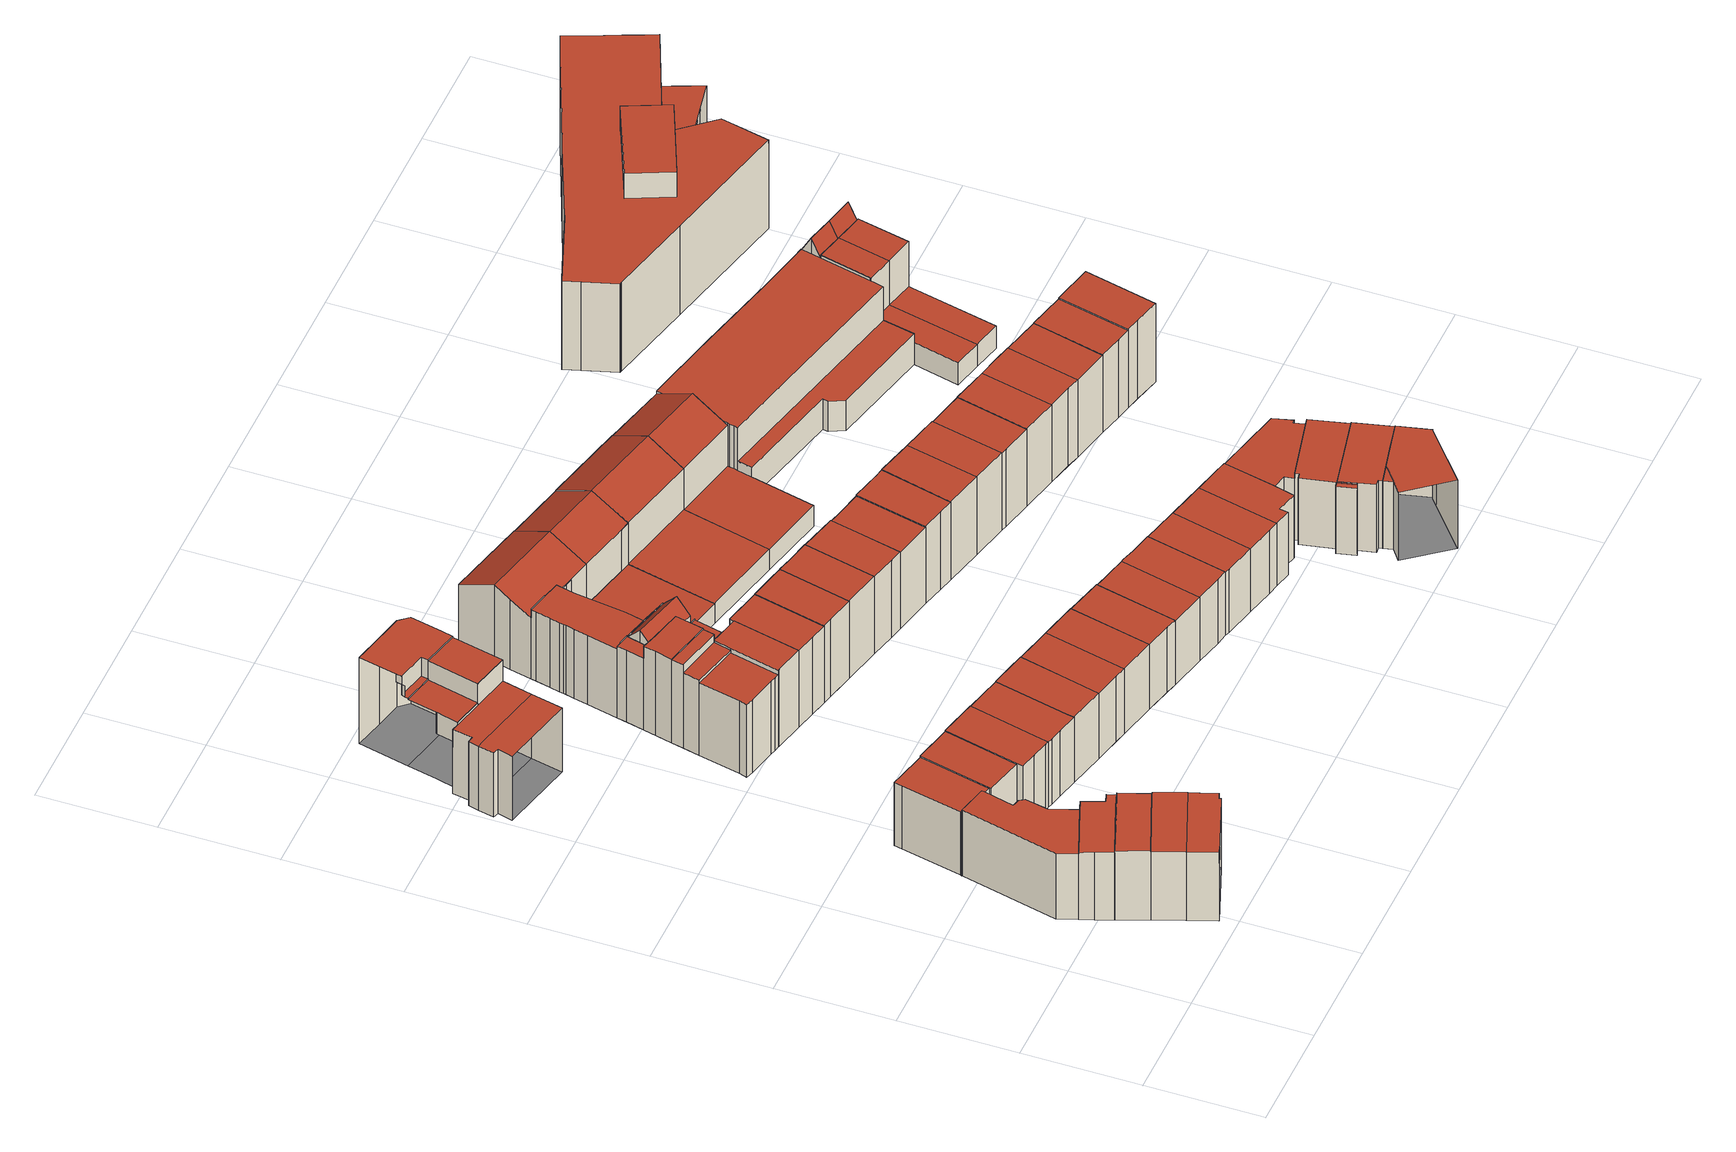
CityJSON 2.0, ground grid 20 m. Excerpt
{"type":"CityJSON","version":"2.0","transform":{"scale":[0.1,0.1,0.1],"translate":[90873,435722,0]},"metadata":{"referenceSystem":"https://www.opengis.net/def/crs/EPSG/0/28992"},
"CityObjects":{
"building1":{"type":"Building","attributes":{"TerrainHeight":1.51,"bron_tex":"UltraCAM-X 10cm juni 2008","voll_tex":"complete","bron_geo":"Lidar 15-30 punten - nov. 2008","status":"1"},"geometry":[{"type":"MultiSurface","lod":"2","boundaries":[[[0,1,2,3,4,5,6,7,8]],[[9,10,11,12,13,14,15]],[[1,0,16,17]],[[0,8,11,10]],[[8,7,12,11]],[[7,6,13,12]],[[6,5,14,13]],[[4,3,15,18]],[[3,2,19,15]],[[2,1,9,19]]],"semantics":{"surfaces":[{"type":"RoofSurface"},{"type":"GroundSurface"},{"type":"WallSurface"}],"values":[0,1,2,2,2,2,2,2,2,2]}}]},
"building2":{"type":"Building","attributes":{"TerrainHeight":1.83,"bron_tex":"UltraCAM-X 10cm juni 2008","voll_tex":"complete","bron_geo":"Lidar 15-30 punten - nov. 2008","status":"1"},"geometry":[{"type":"MultiSurface","lod":"2","boundaries":[[[20,21,22,23,24,17,16,25,26,27,28]],[[9,29,30,31,32,33,34,35,36,37,10]],[[24,23,30,29]],[[23,22,31,30]],[[22,21,38,39]],[[21,20,40,38]],[[20,28,34,33]],[[28,27,35,34]],[[27,26,36,35]],[[26,25,37,36]],[[25,16,10,37]],[[17,24,29,9]]],"semantics":{"surfaces":[{"type":"RoofSurface"},{"type":"GroundSurface"},{"type":"WallSurface"}],"values":[0,1,2,2,2,2,2,2,2,2,2,2]}}]},
"building3":{"type":"Building","attributes":{"TerrainHeight":1.53,"bron_tex":"UltraCAM-X 10cm juni 2008","voll_tex":"complete","bron_geo":"Lidar 15-30 punten - nov. 2008","status":"1"},"geometry":[{"type":"MultiSurface","lod":"2","boundaries":[[[41,42,43,44]],[[15,14,45,46]],[[5,4,18,14]],[[47,48,49,50]],[[48,44,51,52]],[[41,47,50,53]],[[44,43,45,14]],[[43,42,54,55]],[[42,41,15,46]]],"semantics":{"surfaces":[{"type":"RoofSurface"},{"type":"GroundSurface"},{"type":"WallSurface"}],"values":[0,1,2,2,2,2,2,2,2]}}]},
"building4":{"type":"Building","attributes":{"TerrainHeight":1.59,"bron_tex":"UltraCAM-X 10cm juni 2008","voll_tex":"complete","bron_geo":"Lidar 15-30 punten - nov. 2008","status":"1"},"geometry":[{"type":"MultiSurface","lod":"2","boundaries":[[[55,54,56,57,58,59]],[[46,45,60,61,62,63]],[[55,59,60,45]],[[59,58,61,60]],[[58,57,62,61]],[[56,54,46,63]]],"semantics":{"surfaces":[{"type":"RoofSurface"},{"type":"GroundSurface"},{"type":"WallSurface"}],"values":[0,1,2,2,2,2]}}]},
"building5":{"type":"Building","attributes":{"TerrainHeight":1.62,"bron_tex":"UltraCAM-X 10cm juni 2008","voll_tex":"complete","bron_geo":"Lidar 15-30 punten - nov. 2008","status":"1"},"geometry":[{"type":"MultiSurface","lod":"2","boundaries":[[[57,56,64,65,66,67,68,69]],[[63,62,70,71,72,73,74,75]],[[57,69,70,62]],[[69,68,71,70]],[[68,67,72,71]],[[67,66,73,72]],[[66,65,74,73]],[[76,64,77,78]],[[64,56,63,75]]],"semantics":{"surfaces":[{"type":"RoofSurface"},{"type":"GroundSurface"},{"type":"WallSurface"}],"values":[0,1,2,2,2,2,2,2,2]}}]},
"building6":{"type":"Building","attributes":{"TerrainHeight":2.31,"bron_tex":"UltraCAM-X 10cm juni 2008","voll_tex":"complete","bron_geo":"Lidar 15-30 punten - nov. 2008","status":"1"},"geometry":[{"type":"MultiSurface","lod":"2","boundaries":[[[79,80,81,82,83,84,39,38,40]],[[85,86,87,33,32,31,88,89,90]],[[39,84,88,31]],[[84,83,89,88]],[[83,82,90,89]],[[82,81,85,90]],[[81,80,86,85]],[[79,40,33,87]]],"semantics":{"surfaces":[{"type":"RoofSurface"},{"type":"GroundSurface"},{"type":"WallSurface"}],"values":[0,1,2,2,2,2,2,2]}}]},
"building7":{"type":"Building","attributes":{"TerrainHeight":2.01,"bron_tex":"UltraCAM-X 10cm juni 2008","voll_tex":"complete","bron_geo":"Lidar 15-30 punten - nov. 2008","status":"1"},"geometry":[{"type":"MultiSurface","lod":"2","boundaries":[[[91,92,93,94,95]],[[86,96,97,98,87]],[[95,94,87,98]],[[94,93,80,79]],[[93,92,96,86]],[[91,95,98,97]]],"semantics":{"surfaces":[{"type":"RoofSurface"},{"type":"GroundSurface"},{"type":"WallSurface"}],"values":[0,1,2,2,2,2]}}]},
"building8":{"type":"Building","attributes":{"TerrainHeight":0.43,"bron_tex":"UltraCAM-X 10cm juni 2008","voll_tex":"complete","bron_geo":"Lidar 15-30 punten - nov. 2008","status":"1"},"geometry":[{"type":"MultiSurface","lod":"2","boundaries":[[[99,100,101,102,103,104,105,106]],[[107,108,109,110,111,112,113,114]],[[106,105,114,113]],[[103,102,109,108]],[[100,99,112,111]],[[99,106,113,112]]],"semantics":{"surfaces":[{"type":"RoofSurface"},{"type":"GroundSurface"},{"type":"WallSurface"}],"values":[0,1,2,2,2,2]}}]},
"building9":{"type":"Building","attributes":{"TerrainHeight":0.45,"bron_tex":"UltraCAM-X 10cm juni 2008","voll_tex":"complete","bron_geo":"Lidar 15-30 punten - nov. 2008","status":"1"},"geometry":[{"type":"MultiSurface","lod":"2","boundaries":[[[115,105,104,103,116,117,118,119,120]],[[121,122,123,108,107,114,124,125,126]],[[127,128,118,117]],[[129,130,117,116]],[[105,115,124,114]],[[115,120,125,124]],[[120,119,126,125]],[[119,118,131,132]],[[116,103,108,123]]],"semantics":{"surfaces":[{"type":"RoofSurface"},{"type":"GroundSurface"},{"type":"WallSurface"}],"values":[0,1,2,2,2,2,2,2,2]}}]},
"building10":{"type":"Building","attributes":{"TerrainHeight":1.83,"bron_tex":"UltraCAM-X 10cm juni 2008","voll_tex":"complete","bron_geo":"Lidar 15-30 punten - nov. 2008","status":"1"},"geometry":[{"type":"MultiSurface","lod":"2","boundaries":[[[133,134,135,136,137,138,139,140]],[[96,141,142,143,144,145,97]],[[137,136,97,145]],[[136,135,92,91]],[[135,134,141,96]],[[134,133,146,147]],[[133,140,148,146]],[[140,139,149,143]],[[139,138,144,149]],[[138,137,145,144]]],"semantics":{"surfaces":[{"type":"RoofSurface"},{"type":"GroundSurface"},{"type":"WallSurface"}],"values":[0,1,2,2,2,2,2,2,2,2]}}]},
"building11":{"type":"Building","attributes":{"TerrainHeight":0.35,"bron_tex":"UltraCAM-X 10cm juni 2008","voll_tex":"complete","bron_geo":"Lidar 15-30 punten - nov. 2008","status":"1"},"geometry":[{"type":"MultiSurface","lod":"2","boundaries":[[[150,151,152,153,154,155,156]],[[157,158,159,160]],[[161,162,163,162]],[[164,123,122,121,165,166,167]],[[155,154,162,163]],[[154,153,161,162]],[[156,155,128,127]],[[157,160,150,156]],[[159,158,123,164]],[[158,157,130,129]]],"semantics":{"surfaces":[{"type":"RoofSurface"},{"type":"GroundSurface"},{"type":"WallSurface"}],"values":[0,0,0,1,2,2,2,2,2,2]}}]},
"building12":{"type":"Building","attributes":{"TerrainHeight":1.89,"bron_tex":"UltraCAM-X 10cm juni 2008","voll_tex":"complete","bron_geo":"Lidar 15-30 punten - nov. 2008","status":"1"},"geometry":[{"type":"MultiSurface","lod":"2","boundaries":[[[168,169,170,171,172,147,146,148]],[[141,173,174,175,176,143,142]],[[147,172,173,141]],[[170,169,176,175]],[[169,168,177,176]],[[168,148,143,177]]],"semantics":{"surfaces":[{"type":"RoofSurface"},{"type":"GroundSurface"},{"type":"WallSurface"}],"values":[0,1,2,2,2,2]}}]},
"building13":{"type":"Building","attributes":{"TerrainHeight":0.19,"bron_tex":"UltraCAM-X 10cm juni 2008","voll_tex":"complete","bron_geo":"Lidar 15-30 punten - nov. 2008","status":"1"},"geometry":[{"type":"MultiSurface","lod":"2","boundaries":[[[178,179,180,181,182]],[[183,184,185,186,187,188,189,190,191,192]],[[193,194,195]],[[196,197,164,167,198,199,200,201,202]],[[180,179,151,150]],[[192,191,193,195]],[[190,189,201,200]],[[189,188,202,201]],[[188,187,196,202]],[[187,186,197,196]],[[186,185,164,197]],[[185,184,160,159]],[[184,183,181,180]],[[183,192,182,181]],[[195,194,178,182]]],"semantics":{"surfaces":[{"type":"RoofSurface"},{"type":"GroundSurface"},{"type":"WallSurface"}],"values":[0,0,0,1,2,2,2,2,2,2,2,2,2,2,2]}}]},
"building14":{"type":"Building","attributes":{"TerrainHeight":1.55,"bron_tex":"UltraCAM-X 10cm juni 2008","voll_tex":"complete","bron_geo":"Lidar 15-30 punten - nov. 2008","status":"1"},"geometry":[{"type":"MultiSurface","lod":"2","boundaries":[[[203,204,205,206,207,208,209,210]],[[211,212,213,214,215,216,217]],[[203,210,217,216]],[[210,209,211,217]],[[207,206,218,213]],[[206,205,214,218]],[[205,204,215,214]],[[204,203,216,215]]],"semantics":{"surfaces":[{"type":"RoofSurface"},{"type":"GroundSurface"},{"type":"WallSurface"}],"values":[0,1,2,2,2,2,2,2]}}]},
"building15":{"type":"Building","attributes":{"TerrainHeight":1.04,"bron_tex":"UltraCAM-X 10cm juni 2008","voll_tex":"complete","bron_geo":"Lidar 15-30 punten - nov. 2008","status":"1"},"geometry":[{"type":"MultiSurface","lod":"2","boundaries":[[[219,220,221,222]],[[223,224,225,226]],[[227,228,229,212,211]],[[221,220,227,230]],[[219,222,229,228]],[[222,221,223,226]],[[224,223,230,211]],[[225,224,209,208]]],"semantics":{"surfaces":[{"type":"RoofSurface"},{"type":"GroundSurface"},{"type":"WallSurface"}],"values":[0,0,1,2,2,2,2,2]}}]},
"building16":{"type":"Building","attributes":{"TerrainHeight":1.78,"bron_tex":"UltraCAM-X 10cm juni 2008","voll_tex":"complete","bron_geo":"Lidar 15-30 punten - nov. 2008","status":"1"},"geometry":[{"type":"MultiSurface","lod":"2","boundaries":[[[231,232,233,234,235,236]],[[173,237,238,175,174]],[[232,231,171,170]],[[231,236,172,171]],[[236,235,239,173]],[[235,234,237,239]],[[234,233,240,241]],[[233,232,175,238]]],"semantics":{"surfaces":[{"type":"RoofSurface"},{"type":"GroundSurface"},{"type":"WallSurface"}],"values":[0,1,2,2,2,2,2,2]}}]},
"building17":{"type":"Building","attributes":{"TerrainHeight":0.68,"bron_tex":"UltraCAM-X 10cm juni 2008","voll_tex":"complete","bron_geo":"Lidar 15-30 punten - nov. 2008","status":"1"},"geometry":[{"type":"MultiSurface","lod":"2","boundaries":[[[242,243,244,245,246,247,248]],[[229,249,250,251,213,212]],[[244,243,208,207]],[[243,242,226,225]],[[242,248,249,229]],[[248,247,252,253]],[[247,246,251,250]],[[246,245,254,251]],[[245,244,213,254]]],"semantics":{"surfaces":[{"type":"RoofSurface"},{"type":"GroundSurface"},{"type":"WallSurface"}],"values":[0,1,2,2,2,2,2,2,2]}}]},
"building18":{"type":"Building","attributes":{"TerrainHeight":0.84,"bron_tex":"UltraCAM-X 10cm juni 2008","voll_tex":"complete","bron_geo":"Lidar 15-30 punten - nov. 2008","status":"1"},"geometry":[{"type":"MultiSurface","lod":"2","boundaries":[[[255,256,257,258,259,260,261,262]],[[263,264,265]],[[266,267,268,269]],[[270,271,272,273,228,227]],[[256,255,274,227]],[[255,262,270,274]],[[261,260,275,276]],[[260,259,263,265]],[[259,258,266,269]],[[258,257,228,273]],[[257,256,220,219]],[[268,267,272,271]],[[267,266,273,272]],[[264,263,269,268]]],"semantics":{"surfaces":[{"type":"RoofSurface"},{"type":"GroundSurface"},{"type":"WallSurface"}],"values":[0,0,0,1,2,2,2,2,2,2,2,2,2,2]}}]},
"building19":{"type":"Building","attributes":{"TerrainHeight":1.88,"bron_tex":"UltraCAM-X 10cm juni 2008","voll_tex":"complete","bron_geo":"Lidar 15-30 punten - nov. 2008","status":"1"},"geometry":[{"type":"MultiSurface","lod":"2","boundaries":[[[277,278,241,240,279]],[[237,280,281,238]],[[241,278,280,237]],[[277,279,282,281]],[[279,240,238,282]]],"semantics":{"surfaces":[{"type":"RoofSurface"},{"type":"GroundSurface"},{"type":"WallSurface"}],"values":[0,1,2,2,2]}}]},
"building20":{"type":"Building","attributes":{"TerrainHeight":0.79,"bron_tex":"UltraCAM-X 10cm juni 2008","voll_tex":"complete","bron_geo":"Lidar 15-30 punten - nov. 2008","status":"1"},"geometry":[{"type":"MultiSurface","lod":"2","boundaries":[[[253,252,283,284,285,286]],[[249,287,288,289,250]],[[253,286,287,249]],[[286,285,288,287]],[[284,283,290,289]],[[283,252,250,290]]],"semantics":{"surfaces":[{"type":"RoofSurface"},{"type":"GroundSurface"},{"type":"WallSurface"}],"values":[0,1,2,2,2,2]}}]},
"building21":{"type":"Building","attributes":{"TerrainHeight":0.75,"bron_tex":"UltraCAM-X 10cm juni 2008","voll_tex":"complete","bron_geo":"Lidar 15-30 punten - nov. 2008","status":"1"},"geometry":[{"type":"MultiSurface","lod":"2","boundaries":[[[291,292,293,294,295]],[[295,294,296,297,298]],[[299,300,301,302,303,304,305]],[[306,307,308,309]],[[310,311,312,313,271,270]],[[314,315,304,303]],[[315,314,262,261]],[[303,302,316,270]],[[302,301,310,316]],[[301,300,317,318]],[[299,305,319,320]],[[305,304,276,275]],[[306,309,313,312]],[[309,308,321,313]],[[291,295,322,319]],[[294,293,308,323]],[[293,292,271,321]],[[292,291,265,264]],[[295,298,320,322]],[[296,294,323,307]]],"semantics":{"surfaces":[{"type":"RoofSurface"},{"type":"GroundSurface"},{"type":"WallSurface"}],"values":[0,0,0,0,1,2,2,2,2,2,2,2,2,2,2,2,2,2,2,2]}}]},
"building22":{"type":"Building","attributes":{"TerrainHeight":1.96,"bron_tex":"UltraCAM-X 10cm juni 2008","voll_tex":"complete","bron_geo":"Lidar 15-30 punten - nov. 2008","status":"1"},"geometry":[{"type":"MultiSurface","lod":"2","boundaries":[[[324,325,278,277]],[[280,326,327,281]],[[278,325,326,280]],[[325,324,328,329]],[[324,277,281,327]]],"semantics":{"surfaces":[{"type":"RoofSurface"},{"type":"GroundSurface"},{"type":"WallSurface"}],"values":[0,1,2,2,2]}}]},
"building23":{"type":"Building","attributes":{"TerrainHeight":0.65,"bron_tex":"UltraCAM-X 10cm juni 2008","voll_tex":"complete","bron_geo":"Lidar 15-30 punten - nov. 2008","status":"1"},"geometry":[{"type":"MultiSurface","lod":"2","boundaries":[[[330,331,332,333,334,335]],[[288,336,337,289]],[[332,331,285,284]],[[331,330,338,288]],[[330,335,336,338]],[[334,333,339,337]],[[333,332,289,339]]],"semantics":{"surfaces":[{"type":"RoofSurface"},{"type":"GroundSurface"},{"type":"WallSurface"}],"values":[0,1,2,2,2,2,2]}}]},
"building24":{"type":"Building","attributes":{"TerrainHeight":2.05,"bron_tex":"UltraCAM-X 10cm juni 2008","voll_tex":"complete","bron_geo":"Lidar 15-30 punten - nov. 2008","status":"1"},"geometry":[{"type":"MultiSurface","lod":"2","boundaries":[[[340,341,342,329,328]],[[326,343,344,327]],[[329,342,343,326]],[[342,341,345,346]],[[341,340,347,344]],[[340,328,327,347]]],"semantics":{"surfaces":[{"type":"RoofSurface"},{"type":"GroundSurface"},{"type":"WallSurface"}],"values":[0,1,2,2,2,2]}}]},
"building25":{"type":"Building","attributes":{"TerrainHeight":0.56,"bron_tex":"UltraCAM-X 10cm juni 2008","voll_tex":"complete","bron_geo":"Lidar 15-30 punten - nov. 2008","status":"1"},"geometry":[{"type":"MultiSurface","lod":"2","boundaries":[[[348,349,350,351,352,353,354,355,356,357,358,359,360,361,362,363]],[[364,365,366,367]],[[368,369,370,371,372]],[[373,374,375,376,377,378,379,380,381,382,383,384]],[[385,386,387,388,389]],[[390,391,299]],[[392,393,394]],[[395,396,312,311,310,397,398,399,400,401,402,403]],[[404,405,380,379]],[[406,394,389,387]],[[392,406,382,407]],[[408,409,353,352]],[[409,408,300,299]],[[410,411,376,375]],[[411,410,307,306]],[[371,370,373,384]],[[379,378,412,413]],[[378,377,414,412]],[[377,376,312,396]],[[387,386,383,382]],[[351,350,397,310]],[[350,349,398,397]],[[349,348,415,398]],[[348,363,399,415]],[[363,362,416,399]],[[362,361,400,416]],[[361,360,417,400]],[[360,359,401,417]],[[358,357,394,393]],[[357,356,385,389]],[[356,355,364,367]],[[355,354,368,372]],[[352,351,318,317]],[[367,366,386,385]],[[366,365,384,383]],[[365,364,372,371]],[[299,391,354,353]],[[418,390,374,373]],[[391,418,370,368]],[[419,299,298,420]],[[418,419,420,421]],[[390,418,421,297]],[[390,422,375,374]],[[422,390,297,296]]],"semantics":{"surfaces":[{"type":"RoofSurface"},{"type":"GroundSurface"},{"type":"WallSurface"}],"values":[0,0,0,0,0,0,0,1,2,2,2,2,2,2,2,2,2,2,2,2,2,2,2,2,2,2,2,2,2,2,2,2,2,2,2,2,2,2,2,2,2,2,2,2]}}]},
"building26":{"type":"Building","attributes":{"TerrainHeight":0.39,"bron_tex":"UltraCAM-X 10cm juni 2008","voll_tex":"complete","bron_geo":"Lidar 15-30 punten - nov. 2008","status":"1"},"geometry":[{"type":"MultiSurface","lod":"2","boundaries":[[[423,424,425,426,427,428,429]],[[430,428,427,431]],[[432,402,401,433]],[[423,429,434,401]],[[429,428,435,434]],[[427,426,436]],[[426,425,437,438]],[[439,424,393,440]],[[441,439,440,406]],[[425,441,406,392]],[[428,430,433,435]],[[430,431,432,433]],[[431,427,436,442]],[[438,437,407,381]],[[443,444,424,423]],[[444,443,359,358]]],"semantics":{"surfaces":[{"type":"RoofSurface"},{"type":"GroundSurface"},{"type":"WallSurface"}],"values":[0,0,1,2,2,2,2,2,2,2,2,2,2,2,2,2]}}]},
"building27":{"type":"Building","attributes":{"TerrainHeight":0.57,"bron_tex":"UltraCAM-X 10cm juni 2008","voll_tex":"complete","bron_geo":"Lidar 15-30 punten - nov. 2008","status":"1"},"geometry":[{"type":"MultiSurface","lod":"2","boundaries":[[[445,446,447,448,449]],[[336,450,451,337]],[[445,449,335,334]],[[449,448,452,336]],[[448,447,450,452]],[[447,446,453,454]],[[446,445,337,451]]],"semantics":{"surfaces":[{"type":"RoofSurface"},{"type":"GroundSurface"},{"type":"WallSurface"}],"values":[0,1,2,2,2,2,2]}}]},
"building28":{"type":"Building","attributes":{"TerrainHeight":2.23,"bron_tex":"UltraCAM-X 10cm juni 2008","voll_tex":"complete","bron_geo":"Lidar 15-30 punten - nov. 2008","status":"1"},"geometry":[{"type":"MultiSurface","lod":"2","boundaries":[[[346,345,455,456]],[[343,457,458,344]],[[346,456,457,343]],[[455,345,344,458]]],"semantics":{"surfaces":[{"type":"RoofSurface"},{"type":"GroundSurface"},{"type":"WallSurface"}],"values":[0,1,2,2]}}]},
"building29":{"type":"Building","attributes":{"TerrainHeight":0.65,"bron_tex":"UltraCAM-X 10cm juni 2008","voll_tex":"complete","bron_geo":"Lidar 15-30 punten - nov. 2008","status":"1"},"geometry":[{"type":"MultiSurface","lod":"2","boundaries":[[[459,460,461,454,453]],[[450,462,463,451]],[[454,461,462,450]],[[461,460,464,465]],[[460,459,466,463]],[[459,453,451,466]]],"semantics":{"surfaces":[{"type":"RoofSurface"},{"type":"GroundSurface"},{"type":"WallSurface"}],"values":[0,1,2,2,2,2]}}]},
"building30":{"type":"Building","attributes":{"TerrainHeight":2.27,"bron_tex":"UltraCAM-X 10cm juni 2008","voll_tex":"complete","bron_geo":"Lidar 15-30 punten - nov. 2008","status":"1"},"geometry":[{"type":"MultiSurface","lod":"2","boundaries":[[[467,468,469,456,455,470,471]],[[457,472,473,474,475,458]],[[456,469,472,457]],[[469,468,473,472]],[[468,467,474,473]],[[467,471,476,477]],[[471,470,478,475]],[[470,455,458,478]]],"semantics":{"surfaces":[{"type":"RoofSurface"},{"type":"GroundSurface"},{"type":"WallSurface"}],"values":[0,1,2,2,2,2,2,2]}}]},
"building31":{"type":"Building","attributes":{"TerrainHeight":0.4,"bron_tex":"UltraCAM-X 10cm juni 2008","voll_tex":"complete","bron_geo":"Lidar 15-30 punten - nov. 2008","status":"1"},"geometry":[{"type":"MultiSurface","lod":"2","boundaries":[[[436,426,479,480,481]],[[436,481,482,442]],[[483,403,402,432]],[[480,479,405,404]],[[479,426,438,484]],[[442,482,483,432]],[[484,438,381,380]]],"semantics":{"surfaces":[{"type":"RoofSurface"},{"type":"GroundSurface"},{"type":"WallSurface"}],"values":[0,0,1,2,2,2,2]}}]},
"building32":{"type":"Building","attributes":{"TerrainHeight":0.93,"bron_tex":"UltraCAM-X 10cm juni 2008","voll_tex":"complete","bron_geo":"Lidar 15-30 punten - nov. 2008","status":"1"},"geometry":[{"type":"MultiSurface","lod":"2","boundaries":[[[485,465,464,486,487]],[[462,488,489,463]],[[465,485,490,462]],[[485,487,488,490]],[[486,464,463,489]]],"semantics":{"surfaces":[{"type":"RoofSurface"},{"type":"GroundSurface"},{"type":"WallSurface"}],"values":[0,1,2,2,2]}}]},
"building33":{"type":"Building","attributes":{"TerrainHeight":2.35,"bron_tex":"UltraCAM-X 10cm juni 2008","voll_tex":"complete","bron_geo":"Lidar 15-30 punten - nov. 2008","status":"1"},"geometry":[{"type":"MultiSurface","lod":"2","boundaries":[[[491,492,493,494,477,476]],[[474,495,496,475]],[[477,494,497,474]],[[494,493,495,497]],[[493,492,498,499]],[[492,491,500,496]],[[491,476,475,500]]],"semantics":{"surfaces":[{"type":"RoofSurface"},{"type":"GroundSurface"},{"type":"WallSurface"}],"values":[0,1,2,2,2,2,2]}}]},
"building34":{"type":"Building","attributes":{"TerrainHeight":0.63,"bron_tex":"UltraCAM-X 10cm juni 2008","voll_tex":"complete","bron_geo":"Lidar 15-30 punten - nov. 2008","status":"1"},"geometry":[{"type":"MultiSurface","lod":"2","boundaries":[[[501,502,503,504,505,506]],[[488,507,508,489]],[[501,506,487,486]],[[506,505,509,488]],[[505,504,507,509]],[[503,502,510,508]],[[502,501,489,510]]],"semantics":{"surfaces":[{"type":"RoofSurface"},{"type":"GroundSurface"},{"type":"WallSurface"}],"values":[0,1,2,2,2,2,2]}}]},
"building35":{"type":"Building","attributes":{"TerrainHeight":0.39,"bron_tex":"UltraCAM-X 10cm juni 2008","voll_tex":"complete","bron_geo":"Lidar 15-30 punten - nov. 2008","status":"1"},"geometry":[{"type":"MultiSurface","lod":"2","boundaries":[[[511,512,513,514,515]],[[516,480,517,518]],[[516,518,519,520]],[[521,522,396,395,403,483]],[[516,481,480]],[[518,517,523]],[[517,480,511,515]],[[516,520,482,481]],[[520,519,521,483]],[[519,518,523,524]],[[513,512,412,414]],[[512,511,413,412]],[[515,514,525,526]],[[514,513,396,522]]],"semantics":{"surfaces":[{"type":"RoofSurface"},{"type":"GroundSurface"},{"type":"WallSurface"}],"values":[0,0,0,1,2,2,2,2,2,2,2,2,2,2]}}]},
"building36":{"type":"Building","attributes":{"TerrainHeight":2.45,"bron_tex":"UltraCAM-X 10cm juni 2008","voll_tex":"complete","bron_geo":"Lidar 15-30 punten - nov. 2008","status":"1"},"geometry":[{"type":"MultiSurface","lod":"2","boundaries":[[[527,528,499,498,529,530]],[[495,531,532,496]],[[499,528,533,495]],[[528,527,531,533]],[[530,529,534,532]],[[529,498,496,534]]],"semantics":{"surfaces":[{"type":"RoofSurface"},{"type":"GroundSurface"},{"type":"WallSurface"}],"values":[0,1,2,2,2,2]}}]},
"building37":{"type":"Building","attributes":{"TerrainHeight":0.5,"bron_tex":"UltraCAM-X 10cm juni 2008","voll_tex":"complete","bron_geo":"Lidar 15-30 punten - nov. 2008","status":"1"},"geometry":[{"type":"MultiSurface","lod":"2","boundaries":[[[535,536,537,538,539]],[[507,540,541,508]],[[537,536,504,503]],[[536,535,542,507]],[[535,539,540,542]],[[538,537,508,541]]],"semantics":{"surfaces":[{"type":"RoofSurface"},{"type":"GroundSurface"},{"type":"WallSurface"}],"values":[0,1,2,2,2,2]}}]},
"building38":{"type":"Building","attributes":{"TerrainHeight":2.42,"bron_tex":"UltraCAM-X 10cm juni 2008","voll_tex":"complete","bron_geo":"Lidar 15-30 punten - nov. 2008","status":"1"},"geometry":[{"type":"MultiSurface","lod":"2","boundaries":[[[543,544,545,527,530,546,547,548]],[[531,549,550,551,552,553,532]],[[527,545,554,531]],[[545,544,549,554]],[[544,543,555,556]],[[543,548,551,550]],[[548,547,552,551]],[[547,546,553,552]],[[546,530,532,553]]],"semantics":{"surfaces":[{"type":"RoofSurface"},{"type":"GroundSurface"},{"type":"WallSurface"}],"values":[0,1,2,2,2,2,2,2,2]}}]},
"building39":{"type":"Building","attributes":{"TerrainHeight":0.52,"bron_tex":"UltraCAM-X 10cm juni 2008","voll_tex":"complete","bron_geo":"Lidar 15-30 punten - nov. 2008","status":"1"},"geometry":[{"type":"MultiSurface","lod":"2","boundaries":[[[539,538,557,558]],[[540,559,560,541]],[[539,558,559,540]],[[558,557,561,562]],[[557,538,541,560]]],"semantics":{"surfaces":[{"type":"RoofSurface"},{"type":"GroundSurface"},{"type":"WallSurface"}],"values":[0,1,2,2,2]}}]},
"building40":{"type":"Building","attributes":{"TerrainHeight":0.4,"bron_tex":"UltraCAM-X 10cm juni 2008","voll_tex":"complete","bron_geo":"Lidar 15-30 punten - nov. 2008","status":"1"},"geometry":[{"type":"MultiSurface","lod":"2","boundaries":[[[526,525,563,564,565,566,567,568]],[[569,570,571,570]],[[523,517,572,573,574]],[[523,574,575,524]],[[576,577,578,579,522,521]],[[574,573,580,581]],[[573,572,582,583]],[[572,517,526,568]],[[524,575,576,521]],[[575,574,581,576]],[[584,585,565,564]],[[585,584,586,587]],[[568,567,588,589]],[[564,563,579,578]],[[563,525,522,579]],[[569,570,566,565]],[[570,571,567,566]]],"semantics":{"surfaces":[{"type":"RoofSurface"},{"type":"GroundSurface"},{"type":"WallSurface"}],"values":[0,0,0,0,1,2,2,2,2,2,2,2,2,2,2,2,2]}}]},
"building41":{"type":"Building","attributes":{"TerrainHeight":2.45,"bron_tex":"UltraCAM-X 10cm juni 2008","voll_tex":"complete","bron_geo":"Lidar 15-30 punten - nov. 2008","status":"1"},"geometry":[{"type":"MultiSurface","lod":"2","boundaries":[[[590,591,592,593,594,595,596,597]],[[598,599,600]],[[601,602,603,604,605,606,607,608]],[[609,598,601,610]],[[590,597,608,607]],[[597,596,600,599]],[[596,595,611,600]],[[595,594,603,602]],[[594,593,604,603]],[[593,592,605,604]],[[592,591,606,605]],[[599,598,601,608]]],"semantics":{"surfaces":[{"type":"RoofSurface"},{"type":"GroundSurface"},{"type":"WallSurface"}],"values":[0,0,1,2,2,2,2,2,2,2,2,2]}}]},
"building42":{"type":"Building","attributes":{"TerrainHeight":0.68,"bron_tex":"UltraCAM-X 10cm juni 2008","voll_tex":"complete","bron_geo":"Lidar 15-30 punten - nov. 2008","status":"1"},"geometry":[{"type":"MultiSurface","lod":"2","boundaries":[[[561,612,613,614,562]],[[559,615,616,560]],[[562,614,615,559]],[[613,612,617,616]],[[612,561,560,617]]],"semantics":{"surfaces":[{"type":"RoofSurface"},{"type":"GroundSurface"},{"type":"WallSurface"}],"values":[0,1,2,2,2]}}]},
"building43":{"type":"Building","attributes":{"TerrainHeight":2.45,"bron_tex":"UltraCAM-X 10cm juni 2008","voll_tex":"complete","bron_geo":"Lidar 15-30 punten - nov. 2008","status":"1"},"geometry":[{"type":"MultiSurface","lod":"2","boundaries":[[[611,618,619,620,621,622,598,609]],[[623,624,625,626]],[[627,628,624,623]],[[629,630,602,601,631,632,633,634,635]],[[619,618,636,637]],[[618,611,602,630]],[[611,609,610,602]],[[598,622,631,601]],[[622,621,632,631]],[[621,620,633,632]],[[620,619,626,625]],[[623,626,629,638]],[[625,624,639,633]],[[627,623,638,635]],[[624,628,634,639]],[[628,627,635,634]]],"semantics":{"surfaces":[{"type":"RoofSurface"},{"type":"GroundSurface"},{"type":"WallSurface"}],"values":[0,0,0,1,2,2,2,2,2,2,2,2,2,2,2,2]}}]},
"building44":{"type":"Building","attributes":{"TerrainHeight":2.63,"bron_tex":"UltraCAM-X 10cm juni 2008","voll_tex":"complete","bron_geo":"Lidar 15-30 punten - nov. 2008","status":"1"},"geometry":[{"type":"MultiSurface","lod":"2","boundaries":[[[640,637,636,641,642,643]],[[644,645,630,629,646,647]],[[640,643,647,646]],[[643,642,644,647]],[[641,636,630,645]],[[637,640,646,629]]],"semantics":{"surfaces":[{"type":"RoofSurface"},{"type":"GroundSurface"},{"type":"WallSurface"}],"values":[0,1,2,2,2,2]}}]},
"building45":{"type":"Building","attributes":{"TerrainHeight":2.62,"bron_tex":"UltraCAM-X 10cm juni 2008","voll_tex":"complete","bron_geo":"Lidar 15-30 punten - nov. 2008","status":"1"},"geometry":[{"type":"MultiSurface","lod":"2","boundaries":[[[648,649,650,651,652,653,556,555,654,655]],[[549,656,657,658,659,660,645,644,661,550]],[[556,653,656,549]],[[653,652,657,656]],[[652,651,658,657]],[[651,650,659,658]],[[650,649,660,659]],[[649,648,645,660]],[[655,654,661,644]],[[654,555,550,661]],[[642,641,648,655]]],"semantics":{"surfaces":[{"type":"RoofSurface"},{"type":"GroundSurface"},{"type":"WallSurface"}],"values":[0,1,2,2,2,2,2,2,2,2,2]}}]},
"building46":{"type":"Building","attributes":{"TerrainHeight":0.62,"bron_tex":"UltraCAM-X 10cm juni 2008","voll_tex":"complete","bron_geo":"Lidar 15-30 punten - nov. 2008","status":"1"},"geometry":[{"type":"MultiSurface","lod":"2","boundaries":[[[662,663,664,665]],[[615,666,667,616]],[[663,662,614,613]],[[662,665,666,615]],[[664,663,616,667]]],"semantics":{"surfaces":[{"type":"RoofSurface"},{"type":"GroundSurface"},{"type":"WallSurface"}],"values":[0,1,2,2,2]}}]},
"building47":{"type":"Building","attributes":{"TerrainHeight":0.63,"bron_tex":"UltraCAM-X 10cm juni 2008","voll_tex":"complete","bron_geo":"Lidar 15-30 punten - nov. 2008","status":"1"},"geometry":[{"type":"MultiSurface","lod":"2","boundaries":[[[664,668,669,670,671,665]],[[666,672,673,667]],[[665,671,674,666]],[[671,670,672,674]],[[670,669,675,676]],[[669,668,677,673]],[[668,664,667,677]]],"semantics":{"surfaces":[{"type":"RoofSurface"},{"type":"GroundSurface"},{"type":"WallSurface"}],"values":[0,1,2,2,2,2,2]}}]},
"building48":{"type":"Building","attributes":{"TerrainHeight":0.67,"bron_tex":"UltraCAM-X 10cm juni 2008","voll_tex":"complete","bron_geo":"Lidar 15-30 punten - nov. 2008","status":"1"},"geometry":[{"type":"MultiSurface","lod":"2","boundaries":[[[676,675,678,679]],[[672,680,681,673]],[[676,679,680,672]],[[678,675,673,681]]],"semantics":{"surfaces":[{"type":"RoofSurface"},{"type":"GroundSurface"},{"type":"WallSurface"}],"values":[0,1,2,2]}}]},
"building49":{"type":"Building","attributes":{"TerrainHeight":0.46,"bron_tex":"UltraCAM-X 10cm juni 2008","voll_tex":"complete","bron_geo":"Lidar 15-30 punten - nov. 2008","status":"1"},"geometry":[{"type":"MultiSurface","lod":"2","boundaries":[[[571,570,569,682,683,684,685,686,687,688,689,690,691]],[[692,693,587,586,694,695,696]],[[697,698,699,700,701,702,578,577,576,703,704,705]],[[706,707,697,708]],[[709,706,708,710]],[[583,582,711,580]],[[692,696,700,699]],[[696,695,701,700]],[[695,694,702,701]],[[694,586,578,702]],[[571,691,589,588]],[[691,690,576,711]],[[690,689,703,576]],[[689,688,704,703]],[[688,687,705,704]],[[687,686,697,705]],[[686,685,710,697]],[[682,569,587,693]],[[712,713,685,684]]],"semantics":{"surfaces":[{"type":"RoofSurface"},{"type":"GroundSurface"},{"type":"WallSurface"}],"values":[0,0,1,2,2,2,2,2,2,2,2,2,2,2,2,2,2,2,2]}}]},
"building50":{"type":"Building","attributes":{"TerrainHeight":0.54,"bron_tex":"UltraCAM-X 10cm juni 2008","voll_tex":"complete","bron_geo":"Lidar 15-30 punten - nov. 2008","status":"1"},"geometry":[{"type":"MultiSurface","lod":"2","boundaries":[[[714,715,716,717,718]],[[680,719,720,681]],[[716,715,679,678]],[[715,714,719,680]],[[718,717,721,720]],[[717,716,681,721]]],"semantics":{"surfaces":[{"type":"RoofSurface"},{"type":"GroundSurface"},{"type":"WallSurface"}],"values":[0,1,2,2,2,2]}}]},
"building51":{"type":"Building","attributes":{"TerrainHeight":0.43,"bron_tex":"UltraCAM-X 10cm juni 2008","voll_tex":"complete","bron_geo":"Lidar 15-30 punten - nov. 2008","status":"1"},"geometry":[{"type":"MultiSurface","lod":"2","boundaries":[[[722,723,724,725,726]],[[719,727,728,720]],[[726,725,714,718]],[[725,724,727,719]],[[724,723,729,730]],[[723,722,731,728]],[[722,726,720,731]]],"semantics":{"surfaces":[{"type":"RoofSurface"},{"type":"GroundSurface"},{"type":"WallSurface"}],"values":[0,1,2,2,2,2,2]}}]},
"building52":{"type":"Building","attributes":{"TerrainHeight":0.37,"bron_tex":"UltraCAM-X 10cm juni 2008","voll_tex":"complete","bron_geo":"Lidar 15-30 punten - nov. 2008","status":"1"},"geometry":[{"type":"MultiSurface","lod":"2","boundaries":[[[732,733,734,735,736,737,738]],[[684,683,682,683,739]],[[740,741,742,743]],[[743,685,744,740]],[[745,746,747,748,749]],[[697,750,751,752,699,698]],[[743,742,707,706]],[[742,741,750,697]],[[685,743,706,709]],[[753,754,693,692]],[[754,753,738,737]],[[739,683,736,735]],[[683,682,737,736]],[[745,749,684,739]],[[749,748,713,712]],[[748,747,744,685]],[[746,745,735,734]],[[732,738,699,752]],[[733,732,752,751]]],"semantics":{"surfaces":[{"type":"RoofSurface"},{"type":"GroundSurface"},{"type":"WallSurface"}],"values":[0,0,0,0,0,1,2,2,2,2,2,2,2,2,2,2,2,2,2]}}]},
"building53":{"type":"Building","attributes":{"TerrainHeight":0.37,"bron_tex":"UltraCAM-X 10cm juni 2008","voll_tex":"complete","bron_geo":"Lidar 15-30 punten - nov. 2008","status":"1"},"geometry":[{"type":"MultiSurface","lod":"2","boundaries":[[[734,733,755,756,757,758]],[[759,741,740,760,761]],[[740,744,762,760]],[[747,746,763,764]],[[750,765,766,767,768,751]],[[741,759,769,750]],[[759,761,765,769]],[[761,760,770,771]],[[760,762,772,770]],[[747,764,762,744]],[[764,763,773,774]],[[763,746,734,758]],[[758,757,775,776]],[[757,756,777,775]],[[756,755,778,777]],[[755,733,751,768]]],"semantics":{"surfaces":[{"type":"RoofSurface"},{"type":"GroundSurface"},{"type":"WallSurface"}],"values":[0,0,0,0,1,2,2,2,2,2,2,2,2,2,2,2]}}]},
"building54":{"type":"Building","attributes":{"TerrainHeight":0.25,"bron_tex":"UltraCAM-X 10cm juni 2008","voll_tex":"complete","bron_geo":"Lidar 15-30 punten - nov. 2008","status":"1"},"geometry":[{"type":"MultiSurface","lod":"2","boundaries":[[[779,780,781,782,783]],[[784,785,786,787,788,789,790,791,792,793,794,795,796,797,798,799,800,801,802,803,804,805,806,807,808]],[[809,810,811,812,813,814,815,816,817,818,819,820,821]],[[822,823,824,825,826,827,828,829,830,831,832,833,834,835,836]],[[779,783,785,784]],[[783,782,786,785]],[[782,781,816,815]],[[781,780,808,807]],[[780,779,784,808]],[[797,796,837,831]],[[796,795,832,837]],[[795,794,833,832]],[[794,793,834,833]],[[793,792,838,834]],[[792,791,835,838]],[[791,790,839,840]],[[790,789,841,842]],[[789,788,843,841]],[[788,787,844,845]],[[787,786,815,814]],[[807,806,817,816]],[[806,805,826,846]],[[805,804,847,848]],[[804,803,849,827]],[[803,802,828,849]],[[802,801,829,828]],[[801,800,850,829]],[[800,799,830,850]],[[799,798,851,830]],[[798,797,831,851]],[[814,813,852,853]],[[813,812,836,854]],[[812,811,822,836]],[[811,810,823,822]],[[810,809,855,823]],[[809,821,824,855]],[[821,820,856,824]],[[820,819,825,856]],[[819,818,857,825]],[[818,817,846,857]]],"semantics":{"surfaces":[{"type":"RoofSurface"},{"type":"GroundSurface"},{"type":"WallSurface"}],"values":[0,0,0,1,2,2,2,2,2,2,2,2,2,2,2,2,2,2,2,2,2,2,2,2,2,2,2,2,2,2,2,2,2,2,2,2,2,2,2,2]}}]}
},
"vertices":[
[210,263,136],[116,228,136],[124,205,136],[135,177,136],[207,203,136],[258,222,136],[253,237,136],[238,232,136],[224,268,136],[116,228,0],[210,263,0],[224,268,0],[238,232,0],[253,237,0],[258,222,0],[135,177,0],[210,263,133],[116,228,133],[207,203,0],[124,205,0],
[195,413,133],[195,417,133],[143,429,133],[143,427,133],[104,261,133],[193,309,133],[201,348,133],[195,357,133],[182,360,133],[104,261,0],[143,427,0],[143,429,0],[195,417,0],[195,413,0],[182,360,0],[195,357,0],[201,348,0],[193,309,0],[195,417,128],[143,429,128],[195,413,128],
[135,177,140],[154,126,140],[276,172,140],[258,222,140],[276,172,0],[154,126,0],[229,212,140],[243,217,140],[243,217,138],[229,212,138],[258,222,96],[243,217,96],[135,177,138],[154,126,139],[276,172,139],
[173,76,139],[299,123,139],[299,124,139],[280,173,139],[280,173,0],[299,124,0],[299,123,0],[173,76,0],
[190,29,139],[300,69,139],[305,71,139],[304,74,139],[315,78,139],[305,106,139],[305,106,0],[315,78,0],[304,74,0],[305,71,0],[300,69,0],[190,29,0],[202,33,139],[190,29,118],[202,33,118],
[209,410,128],[237,533,128],[185,545,128],[170,549,128],[167,535,128],[144,431,128],[185,545,0],[237,533,0],[209,410,0],[144,431,0],[167,535,0],[170,549,0],
[272,390,131],[303,518,131],[237,533,131],[209,410,131],[208,406,131],[303,518,0],[272,390,0],[208,406,0],
[18,1133,130],[11,1107,130],[21,1105,130],[141,1077,130],[153,1131,130],[24,1161,130],[14,1163,130],[8,1136,130],[24,1161,0],[153,1131,0],[141,1077,0],[21,1105,0],[11,1107,0],[18,1133,0],[8,1136,0],[14,1163,0],
[19,1181,130],[165,1183,130],[100,1198,130],[48,1210,130],[35,1213,130],[29,1179,130],[48,1210,0],[100,1198,0],[165,1183,0],[19,1181,0],[29,1179,0],[35,1213,0],[100,1198,134],[48,1210,134],[165,1183,172],[100,1198,172],[48,1210,94],[35,1213,94],
[338,376,133],[368,503,133],[303,518,133],[272,390,133],[271,379,133],[299,372,133],[329,365,133],[335,364,133],[368,503,0],[338,376,0],[335,364,0],[299,372,0],[271,379,0],[338,376,132],[368,503,132],[335,364,132],[329,365,0],
[121,1287,135],[69,1299,135],[59,1255,135],[58,1249,135],[57,1247,135],[48,1210,135],[100,1198,135],[100,1198,173],[165,1183,173],[185,1272,173],[121,1287,173],[58,1249,92],[57,1247,92],[48,1210,92],[185,1272,0],[57,1247,0],[59,1255,0],[69,1299,0],
[345,361,132],[366,356,132],[402,348,132],[405,361,132],[434,488,132],[434,488,0],[405,361,0],[402,348,0],[366,356,0],[345,361,0],
[70,1305,137],[69,1299,137],[121,1287,137],[123,1299,137],[72,1311,137],[123,1299,175],[121,1287,175],[185,1272,175],[190,1293,175],[202,1347,175],[187,1364,175],[141,1374,175],[89,1386,175],[74,1320,175],[72,1311,175],[74,1320,159],[70,1305,159],[72,1311,159],[202,1347,0],[190,1293,0],[70,1305,0],[74,1320,0],[89,1386,0],[141,1374,0],[187,1364,0],
[232,813,147],[246,809,147],[295,798,147],[305,795,147],[313,794,147],[333,879,147],[252,898,147],[236,826,147],[252,898,0],[333,879,0],[313,794,0],[295,798,0],[246,809,0],[232,813,0],[236,826,0],[305,795,0],
[345,928,168],[263,947,168],[259,927,168],[341,909,168],[259,927,152],[252,898,152],[333,879,152],[341,909,152],[263,947,0],[345,928,0],[341,909,0],[259,927,0],
[405,361,133],[402,348,133],[466,333,133],[499,473,133],[468,480,133],[434,488,133],[499,473,0],[466,333,0],[468,480,0],[466,333,132],[499,473,132],
[341,909,156],[333,879,156],[313,794,156],[314,793,156],[315,793,156],[366,781,156],[393,897,156],[393,897,0],[366,781,0],[315,793,0],[366,781,155],[393,897,155],[314,793,0],
[270,976,170],[263,947,170],[345,928,170],[351,955,170],[356,977,170],[300,990,170],[278,996,170],[275,997,170],[356,977,142],[377,972,142],[300,990,142],[351,955,118],[372,950,118],[377,972,118],[356,977,118],[275,997,0],[377,972,0],[372,950,0],[351,955,0],[270,976,0],[300,990,144],[278,996,144],
[532,318,132],[565,458,132],[512,323,132],[565,458,0],[532,318,0],[512,323,0],
[402,773,155],[432,766,155],[461,890,155],[396,905,155],[396,905,0],[461,890,0],[432,766,0],[402,773,0],
[300,990,143],[377,972,143],[393,968,143],[398,992,170],[306,1015,170],[404,1017,142],[396,1019,142],[312,1039,143],[312,1039,145],[294,1043,145],[286,1045,145],[282,1028,145],[275,997,145],[278,996,145],[300,990,145],[486,997,48],[404,1017,48],[393,968,48],[474,949,48],[286,1045,0],[396,1019,0],[486,997,0],[474,949,0],[275,997,171],[278,996,171],[282,1028,0],[294,1043,138],[286,1045,138],[300,990,0],[312,1039,0],[393,968,0],[306,1015,0],[398,992,48],
[598,303,132],[630,443,132],[630,443,0],[598,303,0],[598,303,131],[630,443,131],
[501,881,156],[461,890,156],[432,766,156],[449,762,156],[498,751,156],[527,875,156],[527,875,0],[498,751,0],[501,881,0],[449,762,0],
[645,292,131],[664,287,131],[696,427,131],[696,427,0],[664,287,0],[664,287,129],[696,427,129],[645,292,0],
[307,1136,140],[303,1121,140],[298,1097,140],[286,1045,140],[294,1043,140],[312,1039,140],[359,1028,140],[368,1063,140],[380,1152,140],[387,1183,140],[357,1190,140],[321,1198,140],[319,1189,140],[313,1164,140],[309,1147,140],[308,1140,140],[368,1063,98],[383,1060,98],[403,1146,98],[380,1152,98],[359,1028,94],[370,1025,94],[375,1024,94],[383,1060,94],[368,1063,94],[375,1024,40],[396,1019,40],[404,1017,40],[486,997,40],[539,986,40],[572,1130,40],[574,1140,40],[557,1144,40],[465,1165,40],[411,1177,40],[403,1146,40],[383,1060,40],[380,1152,93],[403,1146,93],[411,1177,93],[397,1181,93],[387,1183,93],[396,1019,144],[359,1028,145],[425,1174,121],[357,1190,121],[387,1183,121],[572,1130,0],[539,986,0],[298,1097,0],[303,1121,0],[308,1140,0],[313,1164,0],[321,1198,0],[465,1165,0],[574,1140,0],[574,1140,122],[557,1144,122],[411,1177,121],[425,1174,40],[294,1043,147],[312,1039,147],[404,1017,50],[486,997,50],[572,1130,39],[574,1140,39],[539,986,39],[307,1136,0],[309,1147,0],[319,1189,0],[375,1024,144],[370,1025,144],[370,1025,143],[375,1024,143],[404,1017,144],
[321,1198,123],[357,1190,123],[425,1174,123],[465,1165,123],[479,1230,157],[336,1263,157],[329,1235,142],[351,1328,124],[494,1294,124],[494,1294,0],[351,1328,0],[329,1235,0],[336,1263,0],[479,1230,156],[425,1174,41],[465,1165,41],[397,1181,123],[397,1181,121],[411,1177,123],[494,1294,123],[321,1198,142],[357,1190,142],
[498,751,157],[563,736,157],[592,860,157],[554,868,157],[527,875,157],[592,860,0],[563,736,0],[554,868,0],[563,736,156],[592,860,156],
[728,272,129],[761,412,129],[761,412,0],[728,272,0],
[608,725,156],[630,720,156],[659,844,156],[659,844,0],[630,720,0],[630,720,154],[659,844,154],[608,725,0],
[828,396,129],[791,404,129],[765,412,129],[776,261,129],[796,257,129],[765,412,0],[791,404,0],[828,396,0],[796,257,0],[796,257,128],[828,396,128],[776,261,0],
[557,1144,123],[574,1140,124],[589,1205,156],[603,1269,123],[603,1269,0],[557,1144,41],
[684,838,154],[698,705,154],[726,829,154],[726,829,0],[698,705,0],[684,838,0],
[805,254,128],[860,242,128],[893,381,128],[887,382,128],[893,381,0],[860,242,0],[887,382,0],[860,242,127],[893,381,127],[805,254,0],
[698,705,157],[736,696,157],[762,690,157],[792,814,157],[777,817,157],[726,829,157],[792,814,0],[762,690,0],[777,817,0],[736,696,0],
[574,1140,41],[572,1130,41],[539,986,41],[682,953,42],[719,1107,42],[589,1205,157],[719,1107,124],[735,1171,157],[750,1235,124],[603,1269,124],[750,1235,0],[682,953,0],[735,1171,156],[750,1235,123],[682,953,41],[719,1107,41],
[961,365,127],[896,380,127],[910,230,127],[929,226,127],[961,365,0],[929,226,0],[896,380,0],[910,230,0],
[819,807,158],[792,814,158],[762,690,158],[829,674,158],[857,798,158],[857,798,0],[829,674,0],[819,807,0],
[1007,260,127],[1027,350,127],[1000,356,127],[959,219,127],[961,234,127],[998,225,127],[1027,350,0],[1007,260,0],[998,225,0],[961,234,0],[959,219,0],[1000,356,0],[1007,260,125],[1027,350,125],
[894,659,158],[922,783,158],[922,783,0],[894,659,0],[894,659,156],[922,783,156],
[799,927,42],[825,1038,42],[831,1063,42],[833,1070,42],[834,1077,42],[835,1081,42],[831,1063,129],[833,1070,129],[834,1077,129],[835,1081,124],[840,1102,135],[850,1144,156],[864,1208,123],[864,1208,0],[833,1070,0],[825,1038,0],[799,927,0],[840,1102,0],[850,1144,0],[835,1081,123],[840,1102,134],[825,1038,62],[831,1063,62],[825,1038,61],[831,1063,61],[834,1077,41],[835,1081,41],
[1050,76,138],[1109,3,138],[1187,68,138],[1200,79,138],[1202,80,138],[1189,136,138],[1101,116,138],[1071,92,138],[1067,108,137],[1071,92,137],[1101,116,137],[1067,108,0],[1189,136,0],[1202,80,0],[1200,79,0],[1187,68,0],[1109,3,0],[1050,76,0],[1071,92,0],[1149,127,137],[1149,127,0],[1189,136,137],
[905,656,156],[959,644,156],[988,768,156],[988,768,0],[959,644,0],[905,656,0],
[1173,201,137],[1041,172,137],[1049,142,137],[1056,113,137],[1066,115,137],[1036,171,138],[1043,140,138],[1049,142,135],[1041,172,136],[1031,170,136],[1038,138,136],[1041,172,0],[1173,201,0],[1066,115,0],[1056,113,0],[1049,142,0],[1038,138,0],[1031,170,0],[1173,201,135],[1041,172,135],[1036,171,0],[1043,140,0],
[1029,230,135],[1157,267,135],[1036,239,135],[1038,232,135],[1036,239,0],[1157,267,0],[1029,230,0],[1038,232,0],
[1157,267,125],[1157,270,125],[1153,287,125],[1159,288,125],[1150,322,125],[1144,323,125],[1033,255,125],[1036,239,125],[1144,323,0],[1150,322,0],[1159,288,0],[1153,287,0],[1157,270,0],[1033,255,0],
[988,768,157],[959,644,157],[1024,629,157],[1052,753,157],[1052,753,0],[1024,629,0],
[1068,619,157],[1091,613,157],[1120,738,157],[1089,745,157],[1120,738,0],[1091,613,0],[1089,745,0],[1091,613,156],[1120,738,156],[1068,619,0],
[1157,598,156],[1187,722,156],[1187,722,0],[1157,598,0],
[1209,975,129],[1213,990,129],[1215,1000,129],[1235,1087,129],[1243,1122,129],[1222,1126,129],[1153,1141,129],[996,1178,129],[864,1208,129],[835,1081,129],[1197,920,61],[1209,975,61],[1009,995,61],[1007,985,61],[1019,961,61],[1243,1122,0],[1213,990,0],[1197,920,0],[1019,961,0],[1007,985,0],[1009,995,0],[996,1178,0],[1153,1141,0],[1222,1126,0],[1239,1104,160],[1243,1122,126],[1239,1104,0],[1235,1087,128],[1235,1087,0],[835,1081,0],[1215,1000,134],[1235,1087,134],
[1251,707,157],[1187,722,157],[1157,598,157],[1198,588,157],[1223,583,157],[1251,707,0],[1223,583,0],[1198,588,0],
[1248,577,159],[1293,566,159],[1322,691,159],[1251,707,159],[1223,583,159],[1322,691,0],[1293,566,0],[1293,566,158],[1322,691,158],[1248,577,0],
[1178,841,44],[1227,830,45],[1261,986,45],[1214,997,44],[1213,990,44],[1209,975,44],[1197,920,44],[1214,997,129],[1285,1093,161],[1289,1111,127],[1243,1122,127],[1239,1104,161],[1281,1076,129],[1214,997,135],[1261,986,135],[1281,1076,135],[1235,1087,135],[1215,1000,135],[1289,1111,0],[1227,830,0],[1178,841,0],[1197,920,62],[1209,975,62],
[1276,818,45],[1310,969,45],[1311,972,45],[1311,974,45],[1338,1100,127],[1335,1082,161],[1339,1100,127],[1331,1064,128],[1311,974,136],[1331,1064,136],[1339,1100,0],[1311,972,0],[1310,969,0],[1276,818,0],[1338,1100,0],[1335,1082,159],[1339,1100,125],[1331,1064,126],[1311,974,134],[1331,1064,134],[1311,972,43],[1311,974,43],[1310,969,43],[1276,818,43],
[1200,1393,230],[1232,1320,230],[1372,1380,230],[1365,1396,230],[1340,1454,230],[1200,1393,179],[1340,1454,179],[1365,1396,179],[1566,1479,179],[1550,1515,179],[1544,1531,179],[1522,1583,179],[1508,1618,179],[1463,1600,179],[1334,1547,179],[1273,1522,179],[1131,1462,179],[1022,1423,179],[991,1412,179],[1000,1384,179],[1017,1327,179],[1018,1327,179],[1021,1327,179],[1021,1326,179],[1173,1291,179],[1403,1238,179],[1417,1300,179],[1422,1322,179],[1372,1380,179],[1232,1320,179],[1516,1398,74],[1541,1403,74],[1593,1413,74],[1573,1462,74],[1569,1471,74],[1566,1479,74],[1365,1396,74],[1372,1380,74],[1422,1322,74],[1428,1352,74],[1431,1370,74],[1453,1379,74],[1486,1392,74],[1593,1413,0],[1541,1403,0],[1486,1392,0],[1431,1370,0],[1417,1300,0],[1403,1238,0],[1021,1326,0],[1021,1327,0],[1017,1327,0],[991,1412,0],[1131,1462,0],[1273,1522,0],[1334,1547,0],[1508,1618,0],[1573,1462,0],[1022,1423,0],[1463,1600,0],[1522,1583,177],[1508,1618,177],[1544,1531,0],[1522,1583,0],[1550,1515,0],[1566,1479,177],[1550,1515,177],[1422,1322,0],[1403,1238,173],[1417,1300,173],[1173,1291,0],[1018,1327,0],[1000,1384,0],[1569,1471,72],[1566,1479,72],[1569,1471,0],[1516,1398,0],[1453,1379,0],[1428,1352,0]
]}
